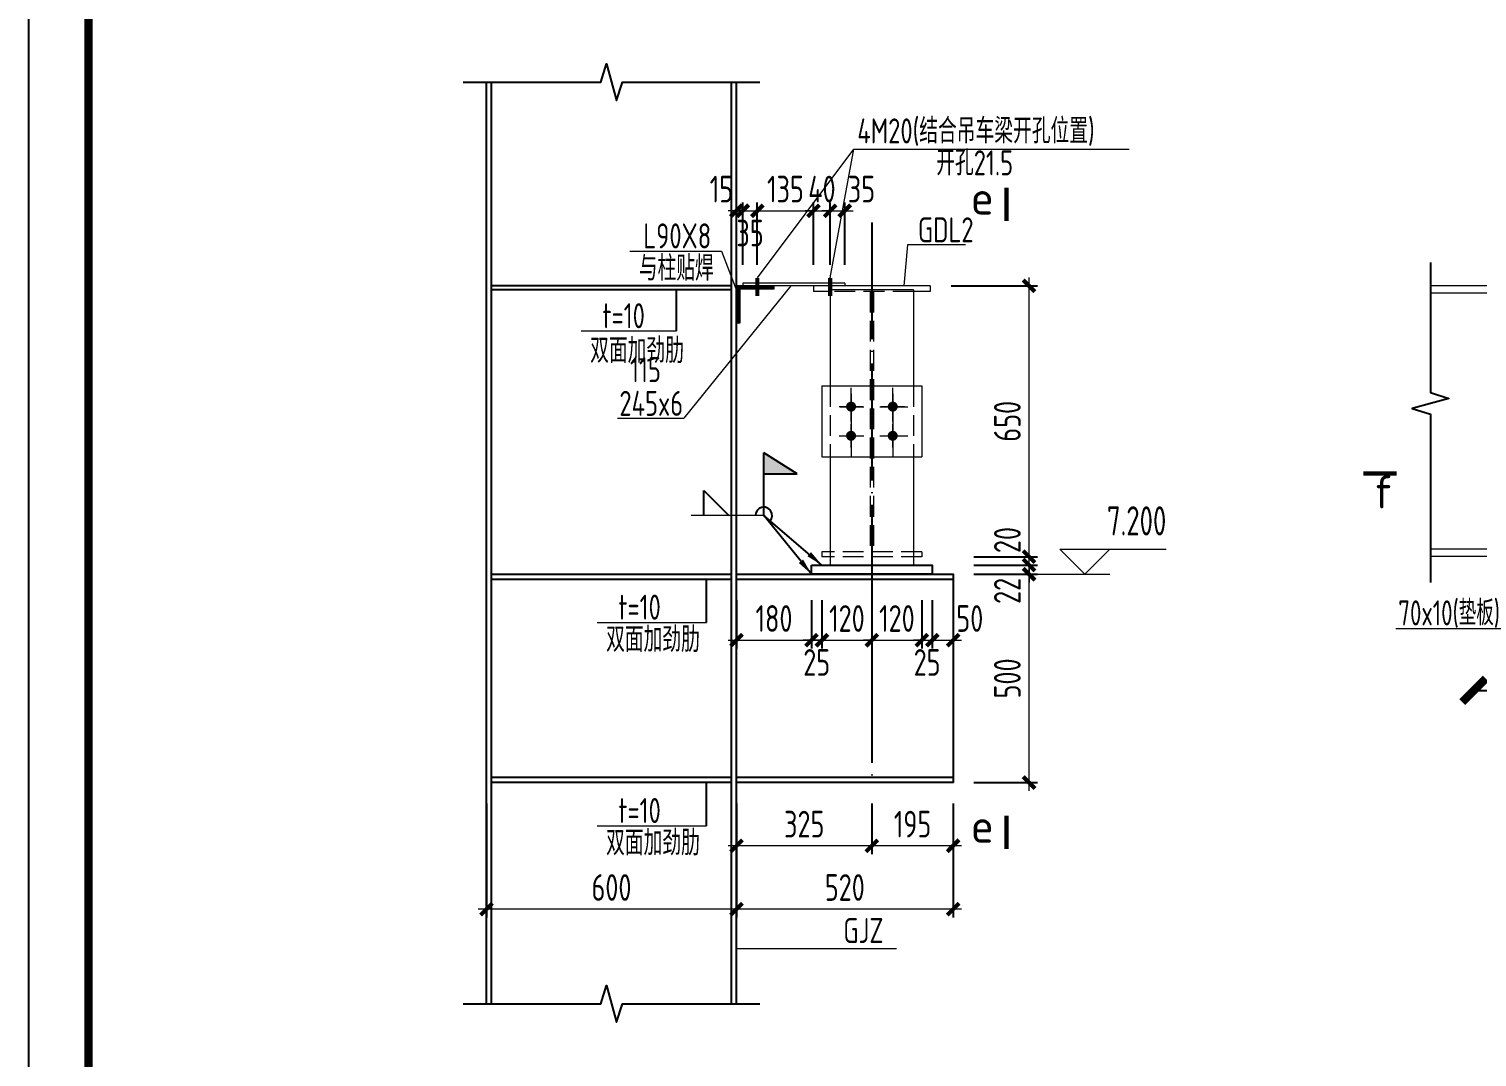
# Model space of a CAD drawing. Extents: x -2746917 to -971774, y -3334247 to -3250358.
# Drawn here: x -1309480 to -1292101, y -3303230 to -3290897 of the extents above; entities that cross this region are included whole.
import ezdxf
from ezdxf.enums import TextEntityAlignment as Align

# ---------------------------------------------------------------- set-up
doc = ezdxf.new("R2010")
doc.units = 0
doc.header["$LTSCALE"] = 1000
doc.header["$MEASUREMENT"] = 0
doc.header["$PDMODE"] = 35
doc.linetypes.add('DASH', pattern=[0.35, 0.25, -0.1])
doc.linetypes.add('DOTE', pattern=[2.42, 2, -0.2, 0.02, -0.2])
doc.layers.get('0').update_dxf_attribs({"linetype": 'CONTINUOUS'})
doc.layers.get('Defpoints').update_dxf_attribs({"linetype": 'CONTINUOUS'})
for name, color, linetype in [('AXIS', 253, 'DOTE'), ('BEAM_CON', 4, 'CONTINUOUS'), ('COLU', 7, 'CONTINUOUS'), ('DIM', 3, 'CONTINUOUS'), ('NUM', 7, 'CONTINUOUS'), ('PUB_TITLE', 4, 'CONTINUOUS'), ('REIN', 1, 'CONTINUOUS'), ('TEXT', 7, 'CONTINUOUS'), ('THICK', 6, 'CONTINUOUS'), ('THIN', 7, 'CONTINUOUS'), ('WALL', 5, 'CONTINUOUS'), ('WELD', 7, 'CONTINUOUS')]:
    doc.layers.add(name, color=color, linetype=linetype)
doc.layers.add('yichutu', color=7, linetype='CONTINUOUS', true_color=0xffffff, plot=False)
doc.styles.add('SJQYTEXTSTYLE', font='GBXWXT.shx', dxfattribs={"bigfont": 'GBHZFS.shx'})
doc.styles.add('TSSD_Dimension', font='tssdeng.shx', dxfattribs={"width": 0.75, "bigfont": 'Hztxt.shx'})
doc.styles.add('TSSD_Label', font='tssdeng.shx', dxfattribs={"width": 0.75, "bigfont": 'hztxt.shx'})
doc.styles.add('TSSD_Rein', font='Tssdeng.shx', dxfattribs={"width": 0.75, "bigfont": 'hztxt.shx'})
doc.dimstyles.new('SJQY_30_100', dxfattribs={"dimtxt": 350, "dimasz": 100, "dimexe": 250, "dimexo": 250, "dimgap": 100, "dimtad": 1, "dimdec": 0, "dimlfac": 0.3, "dimzin": 0, "dimdsep": 46, "dimtxsty": 'SJQYTEXTSTYLE', "dimblk": 'ARCHTICK', "dimcen": 0, "dimclrd": 256, "dimclre": 256, "dimclrt": 256, "dimadec": 0, "dimazin": 0, "dimtfac": 1, "dimtdec": 0, "dimtix": 1, "dimtmove": 2, "dimatfit": 1, "dimldrblk": 'ARCHTICK', "dimfxl": 1, "dimtvp": 1, "dimtolj": 1, "dimtzin": 0, "dimlwd": -1, "dimlwe": -1, "dimarcsym": 0})
doc.dimstyles.new('TSSD_20_100', dxfattribs={"dimtxt": 350, "dimasz": 100, "dimexe": 100, "dimexo": 250, "dimgap": 100, "dimtad": 1, "dimdec": 0, "dimlfac": 0.2, "dimzin": 0, "dimdsep": 46, "dimtxsty": 'TSSD_Dimension', "dimblk": 'ARCHTICK', "dimcen": 0, "dimdle": 100, "dimclrt": 7, "dimadec": 0, "dimazin": 0, "dimtfac": 1, "dimtdec": 0, "dimtix": 1, "dimtmove": 2, "dimatfit": 3, "dimfxl": 1, "dimtolj": 1, "dimtzin": 0, "dimlwd": 5, "dimarcsym": 0})
doc.dimstyles.new('TSSD_LEADER_STYLE_200.0', dxfattribs={"dimtxt": 700, "dimasz": 200, "dimexe": 200, "dimexo": 500, "dimgap": 0.09, "dimtad": 0, "dimtih": 1, "dimtoh": 1, "dimdec": 4, "dimzin": 0, "dimdsep": 46, "dimtxsty": 'Standard', "dimcen": 0.09, "dimdle": 200, "dimclrt": 7, "dimadec": 0, "dimazin": 0, "dimtfac": 1, "dimtdec": 4, "dimtofl": 0, "dimtmove": 0, "dimatfit": 3, "dimfxl": 1, "dimtolj": 1, "dimtzin": 0, "dimarcsym": 0})

# ---------------------------------------------------------------- blocks, each defined once
blk = doc.blocks.new('_ArchTick')
at = {"color": 0, "const_width": 0.5}
blk.add_lwpolyline([(-0.707, -0.707), (0.707, 0.707)], dxfattribs=at)
blk = doc.blocks.new('*D179')
at = {"layer": 'Defpoints', "color": 0, "ltscale": 1.5}
for p in [(-1300914, -3293078), (-1300989, -3293978), (-1300914, -3293978)]:
    blk.add_point(p, dxfattribs=at)
at = {"layer": 'DIM', "color": 0, "lineweight": 5, "ltscale": 1.5}
for p, q in [((-1300989, -3293078), (-1301089, -3293078)), ((-1300989, -3293078), (-1300914, -3293078)), ((-1300914, -3293078), (-1300814, -3293078))]:
    blk.add_line(p, q, dxfattribs=at)
at = {"layer": 'DIM', "color": 0, "lineweight": -2, "ltscale": 1.5}
for p, q in [((-1300989, -3293728), (-1300989, -3292978)), ((-1300914, -3293728), (-1300914, -3292978))]:
    blk.add_line(p, q, dxfattribs=at)
at = {"layer": 'DIM', "color": 0, "lineweight": 5, "ltscale": 1.5, "xscale": 100, "yscale": 100, "zscale": 100}
blk.add_blockref('_ArchTick', (-1300989, -3293078), dxfattribs=at)
at = {"layer": 'DIM', "color": 0, "lineweight": 5, "ltscale": 1.5, "xscale": 100, "yscale": 100, "zscale": 100, "rotation": 180}
blk.add_blockref('_ArchTick', (-1300914, -3293078), dxfattribs=at)
at = {"layer": 'DIM', "color": 7, "ltscale": 1.5, "insert": (-1301170, -3292818), "char_height": 320, "attachment_point": 5, "style": 'TSSD_Dimension'}
blk.add_mtext('\\A1;15', dxfattribs=at)
blk = doc.blocks.new('*D180')
at = {"layer": 'Defpoints', "color": 0, "ltscale": 1.5}
for p in [(-1300739, -3293078), (-1300914, -3293978), (-1300739, -3293978)]:
    blk.add_point(p, dxfattribs=at)
at = {"layer": 'DIM', "color": 0, "lineweight": 5, "ltscale": 1.5}
for p, q in [((-1300914, -3293078), (-1301014, -3293078)), ((-1300914, -3293078), (-1300739, -3293078)), ((-1300739, -3293078), (-1300639, -3293078))]:
    blk.add_line(p, q, dxfattribs=at)
at = {"layer": 'DIM', "color": 0, "lineweight": -2, "ltscale": 1.5}
for p, q in [((-1300914, -3293728), (-1300914, -3292978)), ((-1300739, -3293728), (-1300739, -3292978))]:
    blk.add_line(p, q, dxfattribs=at)
at = {"layer": 'DIM', "color": 0, "lineweight": 5, "ltscale": 1.5, "xscale": 100, "yscale": 100, "zscale": 100}
blk.add_blockref('_ArchTick', (-1300914, -3293078), dxfattribs=at)
at = {"layer": 'DIM', "color": 0, "lineweight": 5, "ltscale": 1.5, "xscale": 100, "yscale": 100, "zscale": 100, "rotation": 180}
blk.add_blockref('_ArchTick', (-1300739, -3293078), dxfattribs=at)
at = {"layer": 'DIM', "color": 7, "ltscale": 1.5, "insert": (-1300826, -3293345), "char_height": 320, "attachment_point": 5, "style": 'TSSD_Dimension'}
blk.add_mtext('\\A1;35', dxfattribs=at)
blk = doc.blocks.new('*D181')
at = {"layer": 'Defpoints', "color": 0, "ltscale": 1.5}
for p in [(-1300064, -3293078), (-1300739, -3293978), (-1300064, -3293978)]:
    blk.add_point(p, dxfattribs=at)
at = {"layer": 'DIM', "color": 0, "lineweight": 5, "ltscale": 1.5}
blk.add_line((-1300839, -3293078), (-1299964, -3293078), dxfattribs=at)
at = {"layer": 'DIM', "color": 0, "lineweight": -2, "ltscale": 1.5}
for p, q in [((-1300739, -3293728), (-1300739, -3292978)), ((-1300064, -3293728), (-1300064, -3292978))]:
    blk.add_line(p, q, dxfattribs=at)
at = {"layer": 'DIM', "color": 0, "lineweight": 5, "ltscale": 1.5, "xscale": 100, "yscale": 100, "zscale": 100, "rotation": 180}
blk.add_blockref('_ArchTick', (-1300739, -3293078), dxfattribs=at)
at = {"layer": 'DIM', "color": 0, "lineweight": 5, "ltscale": 1.5, "xscale": 100, "yscale": 100, "zscale": 100}
blk.add_blockref('_ArchTick', (-1300064, -3293078), dxfattribs=at)
at = {"layer": 'DIM', "color": 7, "ltscale": 1.5, "insert": (-1300401, -3292818), "char_height": 320, "attachment_point": 5, "style": 'TSSD_Dimension'}
blk.add_mtext('\\A1;135', dxfattribs=at)
blk = doc.blocks.new('*D182')
at = {"layer": 'Defpoints', "color": 0, "ltscale": 1.5}
for p in [(-1299864, -3293078), (-1300064, -3293978), (-1299864, -3293978, 48)]:
    blk.add_point(p, dxfattribs=at)
at = {"layer": 'DIM', "color": 0, "lineweight": 5, "ltscale": 1.5}
for p, q in [((-1300064, -3293078), (-1300164, -3293078)), ((-1300064, -3293078), (-1299864, -3293078)), ((-1299864, -3293078), (-1299764, -3293078))]:
    blk.add_line(p, q, dxfattribs=at)
at = {"layer": 'DIM', "color": 0, "lineweight": -2, "ltscale": 1.5}
for p, q in [((-1300064, -3293728), (-1300064, -3292978)), ((-1299864, -3293728), (-1299864, -3292978))]:
    blk.add_line(p, q, dxfattribs=at)
at = {"layer": 'DIM', "color": 0, "lineweight": 5, "ltscale": 1.5, "xscale": 100, "yscale": 100, "zscale": 100}
blk.add_blockref('_ArchTick', (-1300064, -3293078), dxfattribs=at)
at = {"layer": 'DIM', "color": 0, "lineweight": 5, "ltscale": 1.5, "xscale": 100, "yscale": 100, "zscale": 100, "rotation": 180}
blk.add_blockref('_ArchTick', (-1299864, -3293078), dxfattribs=at)
at = {"layer": 'DIM', "color": 7, "ltscale": 1.5, "insert": (-1299964, -3292818), "char_height": 320, "attachment_point": 5, "style": 'TSSD_Dimension'}
blk.add_mtext('\\A1;40', dxfattribs=at)
blk = doc.blocks.new('*D183')
at = {"layer": 'Defpoints', "color": 0, "ltscale": 1.5}
for p in [(-1299689, -3293078), (-1299864, -3293978, 48), (-1299689, -3293978, 48)]:
    blk.add_point(p, dxfattribs=at)
at = {"layer": 'DIM', "color": 0, "lineweight": 5, "ltscale": 1.5}
for p, q in [((-1299864, -3293078), (-1299964, -3293078)), ((-1299864, -3293078), (-1299689, -3293078)), ((-1299689, -3293078), (-1299589, -3293078))]:
    blk.add_line(p, q, dxfattribs=at)
at = {"layer": 'DIM', "color": 0, "lineweight": -2, "ltscale": 1.5}
for p, q in [((-1299864, -3293728), (-1299864, -3292978)), ((-1299689, -3293728), (-1299689, -3292978))]:
    blk.add_line(p, q, dxfattribs=at)
at = {"layer": 'DIM', "color": 0, "lineweight": 5, "ltscale": 1.5, "xscale": 100, "yscale": 100, "zscale": 100}
blk.add_blockref('_ArchTick', (-1299864, -3293078), dxfattribs=at)
at = {"layer": 'DIM', "color": 0, "lineweight": 5, "ltscale": 1.5, "xscale": 100, "yscale": 100, "zscale": 100, "rotation": 180}
blk.add_blockref('_ArchTick', (-1299689, -3293078), dxfattribs=at)
at = {"layer": 'DIM', "color": 7, "ltscale": 1.5, "insert": (-1299489, -3292818), "char_height": 320, "attachment_point": 5, "style": 'TSSD_Dimension'}
blk.add_mtext('\\A1;35', dxfattribs=at)
blk = doc.blocks.new('*D184')
at = {"layer": 'Defpoints', "color": 0, "ltscale": 1.5}
for p in [(-1299364, -3299938), (-1298389, -3299938), (-1299364, -3300696)]:
    blk.add_point(p, dxfattribs=at)
at = {"layer": 'DIM', "color": 0, "lineweight": -2, "ltscale": 1.5}
for p, q in [((-1299364, -3300188), (-1299364, -3300796)), ((-1298389, -3300188), (-1298389, -3300796))]:
    blk.add_line(p, q, dxfattribs=at)
at = {"layer": 'DIM', "color": 0, "lineweight": 5, "ltscale": 1.5}
blk.add_line((-1298289, -3300696), (-1299464, -3300696), dxfattribs=at)
at = {"layer": 'DIM', "color": 0, "lineweight": 5, "ltscale": 1.5, "xscale": 100, "yscale": 100, "zscale": 100, "rotation": 180}
blk.add_blockref('_ArchTick', (-1299364, -3300696), dxfattribs=at)
at = {"layer": 'DIM', "color": 0, "lineweight": 5, "ltscale": 1.5, "xscale": 100, "yscale": 100, "zscale": 100}
blk.add_blockref('_ArchTick', (-1298389, -3300696), dxfattribs=at)
at = {"layer": 'DIM', "color": 7, "ltscale": 1.5, "insert": (-1298876, -3300436), "char_height": 320, "attachment_point": 5, "style": 'TSSD_Dimension'}
blk.add_mtext('\\A1;195', dxfattribs=at)
blk = doc.blocks.new('*D185')
at = {"layer": 'Defpoints', "color": 0, "ltscale": 1.5}
for p in [(-1300989, -3299938), (-1299364, -3299938), (-1300989, -3300696)]:
    blk.add_point(p, dxfattribs=at)
at = {"layer": 'DIM', "color": 0, "lineweight": -2, "ltscale": 1.5}
for p, q in [((-1300989, -3300188), (-1300989, -3300796)), ((-1299364, -3300188), (-1299364, -3300796))]:
    blk.add_line(p, q, dxfattribs=at)
at = {"layer": 'DIM', "color": 0, "lineweight": 5, "ltscale": 1.5}
blk.add_line((-1299264, -3300696), (-1301089, -3300696), dxfattribs=at)
at = {"layer": 'DIM', "color": 0, "lineweight": 5, "ltscale": 1.5, "xscale": 100, "yscale": 100, "zscale": 100, "rotation": 180}
blk.add_blockref('_ArchTick', (-1300989, -3300696), dxfattribs=at)
at = {"layer": 'DIM', "color": 0, "lineweight": 5, "ltscale": 1.5, "xscale": 100, "yscale": 100, "zscale": 100}
blk.add_blockref('_ArchTick', (-1299364, -3300696), dxfattribs=at)
at = {"layer": 'DIM', "color": 7, "ltscale": 1.5, "insert": (-1300176, -3300436), "char_height": 320, "attachment_point": 5, "style": 'TSSD_Dimension'}
blk.add_mtext('\\A1;325', dxfattribs=at)
blk = doc.blocks.new('*D186')
at = {"layer": 'Defpoints', "color": 0, "ltscale": 1.5}
for p in [(-1298389, -3297438), (-1297478, -3297438), (-1298389, -3299938)]:
    blk.add_point(p, dxfattribs=at)
at = {"layer": 'DIM', "color": 0, "lineweight": -2, "ltscale": 1.5}
for p, q in [((-1298139, -3297438), (-1297378, -3297438)), ((-1298139, -3299938), (-1297378, -3299938))]:
    blk.add_line(p, q, dxfattribs=at)
at = {"layer": 'DIM', "color": 0, "lineweight": 5, "ltscale": 1.5}
blk.add_line((-1297478, -3300038), (-1297478, -3297338), dxfattribs=at)
at = {"layer": 'DIM', "color": 0, "lineweight": 5, "ltscale": 1.5, "xscale": 100, "yscale": 100, "zscale": 100}
for p, rotation in [((-1297478, -3297438), 90), ((-1297478, -3299938), 270)]:
    blk.add_blockref('_ArchTick', p, dxfattribs=dict(at, rotation=rotation))
at = {"layer": 'DIM', "color": 7, "ltscale": 1.5, "insert": (-1297738, -3298688), "char_height": 320, "attachment_point": 5, "rotation": 90, "style": 'TSSD_Dimension'}
blk.add_mtext('\\A1;500', dxfattribs=at)
blk = doc.blocks.new('*D187')
at = {"layer": 'Defpoints', "color": 0, "ltscale": 1.5}
for p in [(-1298389, -3297328), (-1298389, -3297438), (-1297478, -3297328)]:
    blk.add_point(p, dxfattribs=at)
at = {"layer": 'DIM', "color": 0, "lineweight": 5, "ltscale": 1.5}
for p, q in [((-1297478, -3297328), (-1297478, -3297228)), ((-1297478, -3297438), (-1297478, -3297328)), ((-1297478, -3297438), (-1297478, -3297538))]:
    blk.add_line(p, q, dxfattribs=at)
at = {"layer": 'DIM', "color": 0, "lineweight": -2, "ltscale": 1.5}
for p, q in [((-1298139, -3297328), (-1297378, -3297328)), ((-1298139, -3297438), (-1297378, -3297438))]:
    blk.add_line(p, q, dxfattribs=at)
at = {"layer": 'DIM', "color": 0, "lineweight": 5, "ltscale": 1.5, "xscale": 100, "yscale": 100, "zscale": 100}
for p, rotation in [((-1297478, -3297328), 270), ((-1297478, -3297438), 90)]:
    blk.add_blockref('_ArchTick', p, dxfattribs=dict(at, rotation=rotation))
at = {"layer": 'DIM', "color": 7, "ltscale": 1.5, "insert": (-1297738, -3297638), "char_height": 320, "attachment_point": 5, "rotation": 90, "style": 'TSSD_Dimension'}
blk.add_mtext('\\A1;22', dxfattribs=at)
blk = doc.blocks.new('*D188')
at = {"layer": 'Defpoints', "color": 0, "ltscale": 1.5}
for p in [(-1298389, -3297228, 48), (-1297478, -3297228), (-1298389, -3297328)]:
    blk.add_point(p, dxfattribs=at)
at = {"layer": 'DIM', "color": 0, "lineweight": 5, "ltscale": 1.5}
for p, q in [((-1297478, -3297228), (-1297478, -3297128)), ((-1297478, -3297328), (-1297478, -3297228)), ((-1297478, -3297328), (-1297478, -3297428))]:
    blk.add_line(p, q, dxfattribs=at)
at = {"layer": 'DIM', "color": 0, "lineweight": -2, "ltscale": 1.5}
for p, q in [((-1298139, -3297228), (-1297378, -3297228)), ((-1298139, -3297328), (-1297378, -3297328))]:
    blk.add_line(p, q, dxfattribs=at)
at = {"layer": 'DIM', "color": 0, "lineweight": 5, "ltscale": 1.5, "xscale": 100, "yscale": 100, "zscale": 100}
for p, rotation in [((-1297478, -3297228), 270), ((-1297478, -3297328), 90)]:
    blk.add_blockref('_ArchTick', p, dxfattribs=dict(at, rotation=rotation))
at = {"layer": 'DIM', "color": 7, "ltscale": 1.5, "insert": (-1297738, -3297028), "char_height": 320, "attachment_point": 5, "rotation": 90, "style": 'TSSD_Dimension'}
blk.add_mtext('\\A1;20', dxfattribs=at)
blk = doc.blocks.new('*D189')
at = {"layer": 'Defpoints', "color": 0, "ltscale": 1.5}
for p in [(-1298664, -3293978, 48), (-1297478, -3293978), (-1298389, -3297228, 48)]:
    blk.add_point(p, dxfattribs=at)
at = {"layer": 'DIM', "color": 0, "lineweight": -2, "ltscale": 1.5}
for p, q in [((-1298414, -3293978), (-1297378, -3293978)), ((-1298139, -3297228), (-1297378, -3297228))]:
    blk.add_line(p, q, dxfattribs=at)
at = {"layer": 'DIM', "color": 0, "lineweight": 5, "ltscale": 1.5}
blk.add_line((-1297478, -3297328), (-1297478, -3293878), dxfattribs=at)
at = {"layer": 'DIM', "color": 0, "lineweight": 5, "ltscale": 1.5, "xscale": 100, "yscale": 100, "zscale": 100}
for p, rotation in [((-1297478, -3293978), 90), ((-1297478, -3297228), 270)]:
    blk.add_blockref('_ArchTick', p, dxfattribs=dict(at, rotation=rotation))
at = {"layer": 'DIM', "color": 7, "ltscale": 1.5, "insert": (-1297738, -3295603), "char_height": 320, "attachment_point": 5, "rotation": 90, "style": 'TSSD_Dimension'}
blk.add_mtext('\\A1;650', dxfattribs=at)
blk = doc.blocks.new('*D190')
at = {"layer": 'Defpoints', "color": 0, "ltscale": 1.5}
for p in [(-1300989, -3299938), (-1298389, -3299938), (-1300989, -3301456)]:
    blk.add_point(p, dxfattribs=at)
at = {"layer": 'DIM', "color": 0, "lineweight": -2, "ltscale": 1.5}
for p, q in [((-1300989, -3300188), (-1300989, -3301556)), ((-1298389, -3300188), (-1298389, -3301556))]:
    blk.add_line(p, q, dxfattribs=at)
at = {"layer": 'DIM', "color": 0, "lineweight": 5, "ltscale": 1.5}
blk.add_line((-1298289, -3301456), (-1301089, -3301456), dxfattribs=at)
at = {"layer": 'DIM', "color": 0, "lineweight": 5, "ltscale": 1.5, "xscale": 100, "yscale": 100, "zscale": 100, "rotation": 180}
blk.add_blockref('_ArchTick', (-1300989, -3301456), dxfattribs=at)
at = {"layer": 'DIM', "color": 0, "lineweight": 5, "ltscale": 1.5, "xscale": 100, "yscale": 100, "zscale": 100}
blk.add_blockref('_ArchTick', (-1298389, -3301456), dxfattribs=at)
at = {"layer": 'DIM', "color": 7, "ltscale": 1.5, "insert": (-1299689, -3301196), "char_height": 320, "attachment_point": 5, "style": 'TSSD_Dimension'}
blk.add_mtext('\\A1;520', dxfattribs=at)
blk = doc.blocks.new('*D191')
at = {"layer": 'Defpoints', "color": 0, "ltscale": 1.5}
for p in [(-1303989, -3299938), (-1300989, -3299938), (-1303989, -3301456)]:
    blk.add_point(p, dxfattribs=at)
at = {"layer": 'DIM', "color": 0, "lineweight": -2, "ltscale": 1.5}
for p, q in [((-1303989, -3300188), (-1303989, -3301556)), ((-1300989, -3300188), (-1300989, -3301556))]:
    blk.add_line(p, q, dxfattribs=at)
at = {"layer": 'DIM', "color": 0, "lineweight": 5, "ltscale": 1.5}
blk.add_line((-1300889, -3301456), (-1304089, -3301456), dxfattribs=at)
at = {"layer": 'DIM', "color": 0, "lineweight": 5, "ltscale": 1.5, "xscale": 100, "yscale": 100, "zscale": 100, "rotation": 180}
blk.add_blockref('_ArchTick', (-1303989, -3301456), dxfattribs=at)
at = {"layer": 'DIM', "color": 0, "lineweight": 5, "ltscale": 1.5, "xscale": 100, "yscale": 100, "zscale": 100}
blk.add_blockref('_ArchTick', (-1300989, -3301456), dxfattribs=at)
at = {"layer": 'DIM', "color": 7, "ltscale": 1.5, "insert": (-1302489, -3301196), "char_height": 320, "attachment_point": 5, "style": 'TSSD_Dimension'}
blk.add_mtext('\\A1;600', dxfattribs=at)
blk = doc.blocks.new('*D192')
at = {"layer": 'Defpoints', "color": 0, "ltscale": 1.5}
for p in [(-1300989, -3297498), (-1300089, -3297498), (-1300089, -3298229)]:
    blk.add_point(p, dxfattribs=at)
at = {"layer": 'DIM', "color": 0, "lineweight": -2, "ltscale": 1.5}
for p, q in [((-1300989, -3297748), (-1300989, -3298329)), ((-1300089, -3297748), (-1300089, -3298329))]:
    blk.add_line(p, q, dxfattribs=at)
at = {"layer": 'DIM', "color": 0, "lineweight": 5, "ltscale": 1.5}
blk.add_line((-1301089, -3298229), (-1299989, -3298229), dxfattribs=at)
at = {"layer": 'DIM', "color": 0, "lineweight": 5, "ltscale": 1.5, "xscale": 100, "yscale": 100, "zscale": 100, "rotation": 180}
blk.add_blockref('_ArchTick', (-1300989, -3298229), dxfattribs=at)
at = {"layer": 'DIM', "color": 0, "lineweight": 5, "ltscale": 1.5, "xscale": 100, "yscale": 100, "zscale": 100}
blk.add_blockref('_ArchTick', (-1300089, -3298229), dxfattribs=at)
at = {"layer": 'DIM', "color": 7, "ltscale": 1.5, "insert": (-1300539, -3297969), "char_height": 320, "attachment_point": 5, "style": 'TSSD_Dimension'}
blk.add_mtext('\\A1;180', dxfattribs=at)
blk = doc.blocks.new('*D193')
at = {"layer": 'Defpoints', "color": 0, "ltscale": 1.5}
for p in [(-1300089, -3297498), (-1299964, -3297498), (-1299964, -3298229)]:
    blk.add_point(p, dxfattribs=at)
at = {"layer": 'DIM', "color": 0, "lineweight": -2, "ltscale": 1.5}
for p, q in [((-1300089, -3297748), (-1300089, -3298329)), ((-1299964, -3297748), (-1299964, -3298329))]:
    blk.add_line(p, q, dxfattribs=at)
at = {"layer": 'DIM', "color": 0, "lineweight": 5, "ltscale": 1.5}
for p, q in [((-1300089, -3298229), (-1300189, -3298229)), ((-1300089, -3298229), (-1299964, -3298229)), ((-1299964, -3298229), (-1299864, -3298229))]:
    blk.add_line(p, q, dxfattribs=at)
at = {"layer": 'DIM', "color": 0, "lineweight": 5, "ltscale": 1.5, "xscale": 100, "yscale": 100, "zscale": 100}
blk.add_blockref('_ArchTick', (-1300089, -3298229), dxfattribs=at)
at = {"layer": 'DIM', "color": 0, "lineweight": 5, "ltscale": 1.5, "xscale": 100, "yscale": 100, "zscale": 100, "rotation": 180}
blk.add_blockref('_ArchTick', (-1299964, -3298229), dxfattribs=at)
at = {"layer": 'DIM', "color": 7, "ltscale": 1.5, "insert": (-1300026, -3298496), "char_height": 320, "attachment_point": 5, "style": 'TSSD_Dimension'}
blk.add_mtext('\\A1;25', dxfattribs=at)
blk = doc.blocks.new('*D194')
at = {"layer": 'Defpoints', "color": 0, "ltscale": 1.5}
for p in [(-1299964, -3297498), (-1299364, -3297498), (-1299364, -3298229)]:
    blk.add_point(p, dxfattribs=at)
at = {"layer": 'DIM', "color": 0, "lineweight": -2, "ltscale": 1.5}
for p, q in [((-1299964, -3297748), (-1299964, -3298329)), ((-1299364, -3297748), (-1299364, -3298329))]:
    blk.add_line(p, q, dxfattribs=at)
at = {"layer": 'DIM', "color": 0, "lineweight": 5, "ltscale": 1.5}
for p, q in [((-1299964, -3298229), (-1300064, -3298229)), ((-1299964, -3298229), (-1299364, -3298229)), ((-1299364, -3298229), (-1299264, -3298229))]:
    blk.add_line(p, q, dxfattribs=at)
at = {"layer": 'DIM', "color": 0, "lineweight": 5, "ltscale": 1.5, "xscale": 100, "yscale": 100, "zscale": 100}
blk.add_blockref('_ArchTick', (-1299964, -3298229), dxfattribs=at)
at = {"layer": 'DIM', "color": 0, "lineweight": 5, "ltscale": 1.5, "xscale": 100, "yscale": 100, "zscale": 100, "rotation": 180}
blk.add_blockref('_ArchTick', (-1299364, -3298229), dxfattribs=at)
at = {"layer": 'DIM', "color": 7, "ltscale": 1.5, "insert": (-1299664, -3297969), "char_height": 320, "attachment_point": 5, "style": 'TSSD_Dimension'}
blk.add_mtext('\\A1;120', dxfattribs=at)
blk = doc.blocks.new('*D195')
at = {"layer": 'Defpoints', "color": 0, "ltscale": 1.5}
for p in [(-1299364, -3297498), (-1298764, -3297498), (-1298764, -3298229)]:
    blk.add_point(p, dxfattribs=at)
at = {"layer": 'DIM', "color": 0, "lineweight": -2, "ltscale": 1.5}
for p, q in [((-1299364, -3297748), (-1299364, -3298329)), ((-1298764, -3297748), (-1298764, -3298329))]:
    blk.add_line(p, q, dxfattribs=at)
at = {"layer": 'DIM', "color": 0, "lineweight": 5, "ltscale": 1.5}
for p, q in [((-1299364, -3298229), (-1299464, -3298229)), ((-1299364, -3298229), (-1298764, -3298229)), ((-1298764, -3298229), (-1298664, -3298229))]:
    blk.add_line(p, q, dxfattribs=at)
at = {"layer": 'DIM', "color": 0, "lineweight": 5, "ltscale": 1.5, "xscale": 100, "yscale": 100, "zscale": 100}
blk.add_blockref('_ArchTick', (-1299364, -3298229), dxfattribs=at)
at = {"layer": 'DIM', "color": 0, "lineweight": 5, "ltscale": 1.5, "xscale": 100, "yscale": 100, "zscale": 100, "rotation": 180}
blk.add_blockref('_ArchTick', (-1298764, -3298229), dxfattribs=at)
at = {"layer": 'DIM', "color": 7, "ltscale": 1.5, "insert": (-1299064, -3297969), "char_height": 320, "attachment_point": 5, "style": 'TSSD_Dimension'}
blk.add_mtext('\\A1;120', dxfattribs=at)
blk = doc.blocks.new('*D196')
at = {"layer": 'Defpoints', "color": 0, "ltscale": 1.5}
for p in [(-1298764, -3297498), (-1298639, -3297498), (-1298639, -3298229)]:
    blk.add_point(p, dxfattribs=at)
at = {"layer": 'DIM', "color": 0, "lineweight": -2, "ltscale": 1.5}
for p, q in [((-1298764, -3297748), (-1298764, -3298329)), ((-1298639, -3297748), (-1298639, -3298329))]:
    blk.add_line(p, q, dxfattribs=at)
at = {"layer": 'DIM', "color": 0, "lineweight": 5, "ltscale": 1.5}
for p, q in [((-1298764, -3298229), (-1298864, -3298229)), ((-1298764, -3298229), (-1298639, -3298229)), ((-1298639, -3298229), (-1298539, -3298229))]:
    blk.add_line(p, q, dxfattribs=at)
at = {"layer": 'DIM', "color": 0, "lineweight": 5, "ltscale": 1.5, "xscale": 100, "yscale": 100, "zscale": 100}
blk.add_blockref('_ArchTick', (-1298764, -3298229), dxfattribs=at)
at = {"layer": 'DIM', "color": 0, "lineweight": 5, "ltscale": 1.5, "xscale": 100, "yscale": 100, "zscale": 100, "rotation": 180}
blk.add_blockref('_ArchTick', (-1298639, -3298229), dxfattribs=at)
at = {"layer": 'DIM', "color": 7, "ltscale": 1.5, "insert": (-1298701, -3298496), "char_height": 320, "attachment_point": 5, "style": 'TSSD_Dimension'}
blk.add_mtext('\\A1;25', dxfattribs=at)
blk = doc.blocks.new('*D197')
at = {"layer": 'Defpoints', "color": 0, "ltscale": 1.5}
for p in [(-1298639, -3297498), (-1298389, -3297498), (-1298389, -3298229)]:
    blk.add_point(p, dxfattribs=at)
at = {"layer": 'DIM', "color": 0, "lineweight": -2, "ltscale": 1.5}
for p, q in [((-1298639, -3297748), (-1298639, -3298329)), ((-1298389, -3297748), (-1298389, -3298329))]:
    blk.add_line(p, q, dxfattribs=at)
at = {"layer": 'DIM', "color": 0, "lineweight": 5, "ltscale": 1.5}
blk.add_line((-1298739, -3298229), (-1298289, -3298229), dxfattribs=at)
at = {"layer": 'DIM', "color": 0, "lineweight": 5, "ltscale": 1.5, "xscale": 100, "yscale": 100, "zscale": 100, "rotation": 180}
blk.add_blockref('_ArchTick', (-1298639, -3298229), dxfattribs=at)
at = {"layer": 'DIM', "color": 0, "lineweight": 5, "ltscale": 1.5, "xscale": 100, "yscale": 100, "zscale": 100}
blk.add_blockref('_ArchTick', (-1298389, -3298229), dxfattribs=at)
at = {"layer": 'DIM', "color": 7, "ltscale": 1.5, "insert": (-1298189, -3297969), "char_height": 320, "attachment_point": 5, "style": 'TSSD_Dimension'}
blk.add_mtext('\\A1;50', dxfattribs=at)
blk = doc.blocks.new('_WELD001')
at = {"linetype": 'ByBlock'}
h = blk.add_hatch(color=0, dxfattribs=at)
h.paths.add_polyline_path([(0.8, 1), (0, 1.5), (0, 1)])
edge = h.paths.add_edge_path()
edge.add_line((0, 0), (0, 1.5))
at = {"color": 0, "linetype": 'ByBlock'}
for p, q in [((0, 0), (0, 1.5)), ((0.8, 1), (0, 1.5)), ((0, 1), (0.8, 1))]:
    blk.add_line(p, q, dxfattribs=at)
blk = doc.blocks.new('_WELD004')
at = {"color": 0, "linetype": 'ByBlock'}
for p, q in [((0, 1), (1, 0)), ((0, 0), (0, 1))]:
    blk.add_line(p, q, dxfattribs=at)
blk = doc.blocks.new('A$C1D483337')
at = {"layer": 'AXIS', "color": 4, "linetype": 'DOTE', "lineweight": 5, "ltscale": 2}
for p, q in [((-88, 7), (265, 7)), ((89, -170), (89, 183))]:
    blk.add_line(p, q, dxfattribs=at)
at = {"layer": 'REIN', "color": 4, "const_width": 75}
blk.add_lwpolyline([(51, 7, 1), (126, 7, 1)], format="xyb", close=True, dxfattribs=at)
blk = doc.blocks.new('yct-891-420-89100-42000-100-2004.0')
at = {"layer": 'yichutu', "color": 7, "true_color": 0xffffff}
blk.add_lwpolyline([(0, 0), (0, 42000), (89100, 42000), (89100, 0)], close=True, dxfattribs=at)
blk = doc.blocks.new('A$C440D491C')
at = {"layer": 'PUB_TITLE'}
blk.add_lwpolyline([(0, 0), (0, 42000), (89100, 42000), (89100, 0)], close=True, dxfattribs=at)
at = {"layer": 'PUB_TITLE', "const_width": 100}
blk.add_lwpolyline([(88100, 1000), (88100, 41000), (713, 41000), (713, 1000), (88100, 1000)], dxfattribs=at)

msp = doc.modelspace()

# ---------------------------------------------------------------- hatches: boundary and pattern name
at = {"layer": 'BEAM_CON', "lineweight": 5}
h = msp.add_hatch(dxfattribs=at)
h.set_pattern_fill('ANSI31', color=256, scale=100, style=0)
h.set_pattern_definition([(45, (-2884179.298, -3059336.557), (-8.83883476, 8.83883476), [])])
h.paths.add_polyline_path([(-1300738.74, -3293977.94), (-1300988.74, -3293977.94), (-1300988.74, -3294427.94), (-1300948.74, -3294427.94), (-1300948.74, -3294017.94), (-1300738.74, -3294017.94)])
h.paths.add_polyline_path([(-1300538.74, -3293977.94), (-1300738.74, -3293977.94), (-1300738.74, -3294017.94), (-1300538.74, -3294017.94)])

# ---------------------------------------------------------------- linework, layer by layer
at = {"layer": 'AXIS', "ltscale": 0.7}
msp.add_line((-1299363.74, -3293217.94, 48), (-1299363.74, -3299937.94, 48), dxfattribs=at)
at = {"layer": 'AXIS', "linetype": 'ByBlock', "lineweight": 5, "ltscale": 2}
for p, q in [((-1299613.74, -3295604.36, 48), (-1299613.74, -3295201.52, 48)), ((-1299113.74, -3295604.36, 48), (-1299113.74, -3295201.52, 48)), ((-1299613.74, -3295272.81, 48), (-1299613.74, -3296033.07, 48)), ((-1299113.74, -3295272.81, 48), (-1299113.74, -3296033.07, 48)), ((-1299743.87, -3295427.94, 48), (-1299458.61, -3295427.94, 48)), ((-1299268.87, -3295427.94, 48), (-1298933.61, -3295427.94, 48)), ((-1299613.74, -3295601.52, 48), (-1299613.74, -3296004.36, 48)), ((-1299113.74, -3295601.52, 48), (-1299113.74, -3296004.36, 48)), ((-1299743.87, -3295777.94, 48), (-1299458.61, -3295777.94, 48)), ((-1299268.87, -3295777.94, 48), (-1298933.61, -3295777.94, 48))]:
    msp.add_line(p, q, dxfattribs=at)
at = {"layer": 'BEAM_CON', "ltscale": 1.5}
for p, q in [((-1303988.74, -3302590.76, 48), (-1303988.74, -3291537.04, 48)), ((-1303928.74, -3302590.76, 48), (-1303928.74, -3291537.04, 48)), ((-1301048.74, -3302590.76, 48), (-1301048.74, -3291537.04, 48)), ((-1300988.74, -3302590.76, 48), (-1300988.74, -3291537.04, 48)), ((-1301048.74, -3293977.94, 96), (-1303928.74, -3293977.94, 96)), ((-1301048.74, -3294027.94, 96), (-1303928.74, -3294027.94, 96))]:
    msp.add_line(p, q, dxfattribs=at)
at = {"layer": 'BEAM_CON', "lineweight": 5}
for p, q in [((-1299688.74, -3293977.94, 96), (-1300988.74, -3293977.94, 96)), ((-1300538.74, -3294017.94, 96), (-1300948.74, -3294017.94, 96)), ((-1300948.74, -3294017.94, 96), (-1300948.74, -3294427.94, 96)), ((-1300913.74, -3293947.94, 96), (-1300913.74, -3293977.94, 96)), ((-1299688.74, -3293947.94, 96), (-1300913.74, -3293947.94, 96)), ((-1300538.74, -3293977.94, 96), (-1300538.74, -3294017.94, 96)), ((-1299688.74, -3293947.94, 96), (-1299688.74, -3293977.94, 96)), ((-1289270.58, -3293977.94, -48), (-1292660.86, -3293977.94, -48)), ((-1289230.58, -3294067.94, -48), (-1292660.86, -3294067.94, -48)), ((-1300948.74, -3294427.94, 96), (-1300988.74, -3294427.94, 96)), ((-1289270.58, -3297135.94), (-1292660.86, -3297135.94)), ((-1289270.58, -3297225.94), (-1292660.86, -3297225.94))]:
    msp.add_line(p, q, dxfattribs=at)
at = {"layer": 'BEAM_CON', "linetype": 'ByBlock', "lineweight": 9}
for p, q in [((-1298663.74, -3293977.94, 48), (-1300063.74, -3293977.94, 48)), ((-1300063.74, -3293977.94, 48), (-1300063.74, -3294047.94, 48)), ((-1298663.74, -3293977.94, 48), (-1298663.74, -3294047.94, 48)), ((-1299863.74, -3294047.94, 48), (-1300063.74, -3294047.94, 48)), ((-1299863.74, -3294027.94, 48), (-1299863.74, -3295177.94, 48)), ((-1298863.74, -3294027.94, 48), (-1299863.74, -3294027.94, 48)), ((-1298863.74, -3294027.94, 48), (-1298863.74, -3295177.94, 48)), ((-1298663.74, -3294047.94, 48), (-1298863.74, -3294047.94, 48)), ((-1299963.74, -3295177.94, 48), (-1298763.74, -3295177.94, 48)), ((-1299963.74, -3295177.94, 48), (-1299963.74, -3296027.94, 48)), ((-1298763.74, -3295177.94, 48), (-1298763.74, -3296027.94, 48)), ((-1299963.74, -3296027.94, 48), (-1298763.74, -3296027.94, 48)), ((-1299863.74, -3296027.94, 48), (-1299863.74, -3297327.94, 48)), ((-1298863.74, -3296027.94, 48), (-1298863.74, -3297327.94, 48)), ((-1299963.74, -3297167.94, 48), (-1299963.74, -3297227.94, 48)), ((-1298763.74, -3297167.94, 48), (-1298763.74, -3297227.94, 48)), ((-1299863.74, -3297327.94, 48), (-1298863.74, -3297327.94, 48)), ((-1299863.74, -3297327.94, 48), (-1298863.74, -3297327.94, 48))]:
    msp.add_line(p, q, dxfattribs=at)
at = {"layer": 'BEAM_CON', "linetype": 'DASH', "lineweight": 9}
for p, q in [((-1298863.74, -3294047.94, 48), (-1299863.74, -3294047.94, 48)), ((-1299383.74, -3294047.94, 48), (-1299383.74, -3297167.94, 48)), ((-1299343.74, -3294047.94, 48), (-1299343.74, -3297167.94, 48)), ((-1299863.74, -3295177.94, 48), (-1299863.74, -3296027.94, 48)), ((-1298863.74, -3295177.94, 48), (-1298863.74, -3296027.94, 48)), ((-1298763.74, -3297167.94, 48), (-1299963.74, -3297167.94, 48)), ((-1298763.74, -3297227.94, 48), (-1299963.74, -3297227.94, 48))]:
    msp.add_line(p, q, dxfattribs=at)
at = {"layer": 'BEAM_CON', "ltscale": 1.5, "elevation": 48}
for points in [[(-1301048.74, -3299937.94), (-1303928.74, -3299937.94), (-1303928.74, -3297437.94), (-1301048.74, -3297437.94)], [(-1300988.74, -3297437.94), (-1298388.74, -3297437.94), (-1298388.74, -3299937.94), (-1300988.74, -3299937.94)], [(-1301048.74, -3299877.94), (-1303928.74, -3299877.94), (-1303928.74, -3297497.94), (-1301048.74, -3297497.94)], [(-1300988.74, -3297497.94), (-1298388.74, -3297497.94), (-1298388.74, -3299877.94), (-1300988.74, -3299877.94)]]:
    msp.add_lwpolyline(points, dxfattribs=at)
at = {"layer": 'COLU', "linetype": 'ByBlock', "lineweight": 9}
for p, q in [((-1300738.74, -3293882.71, 48), (-1299580.71, -3292338.39, 144)), ((-1299863.74, -3293882.71, 96), (-1299580.71, -3292338.39, 144)), ((-1299580.71, -3292338.39, 144), (-1296277.66, -3292338.39, 144)), ((-1298937.68, -3293486.44, 144), (-1298980.85, -3293977.94, 48)), ((-1298240, -3293486.44, 144), (-1298937.68, -3293486.44, 144)), ((-1302270.3, -3293562.11, 96), (-1301167.27, -3293562.11, 96)), ((-1301167.27, -3293562.11, 96), (-1300984.94, -3294041.48, 96)), ((-1302853.78, -3294520.1, 96), (-1301710.61, -3294520.1, 96)), ((-1302662.56, -3298015.91, 48), (-1301350.12, -3298015.91, 48)), ((-1291409.91, -3298092.27), (-1293074.13, -3298092.27)), ((-1302662.56, -3300455.91, 48), (-1301350.12, -3300455.91, 48))]:
    msp.add_line(p, q, dxfattribs=at)
at = {"layer": 'COLU', "linetype": 'ByBlock', "lineweight": 9, "elevation": 48}
msp.add_lwpolyline([(-1300988.74, -3301928.47), (-1299066.8, -3301928.47)], dxfattribs=at)
at = {"layer": 'NUM', "ltscale": 1.5}
for p, q in [((-1301710.61, -3294520.1, 96), (-1301710.61, -3294027.94, 96)), ((-1301350.12, -3298015.91, 48), (-1301350.12, -3297497.94, 48)), ((-1301350.12, -3300455.91, 48), (-1301350.12, -3299937.94, 48))]:
    msp.add_line(p, q, dxfattribs=at)
at = {"layer": 'REIN', "color": 4, "linetype": 'ByBlock', "const_width": 50}
for points, elevation in [([(-1300738.74, -3294101.04), (-1300738.74, -3293882.71)], 48), ([(-1299863.74, -3294101.04), (-1299863.74, -3293882.71)], 96)]:
    msp.add_lwpolyline(points, dxfattribs=dict(at, elevation=elevation))
at = {"layer": 'TEXT', "lineweight": 5}
for p in [(-1300336.95, -3293977.94, 96), (-1302417.58, -3295566.02, 144)]:
    msp.add_line(p, (-1301621.96, -3295566.02, 144), dxfattribs=at)
at = {"layer": 'THICK', "color": 4, "const_width": 50}
for points in [[(-1297748.19, -3293200.47), (-1297748.19, -3292800.47)], [(-1297748.19, -3300735.47), (-1297748.19, -3300335.47)]]:
    msp.add_lwpolyline(points, dxfattribs=at)
at = {"layer": 'THICK', "color": 4, "const_width": 50, "elevation": -96}
msp.add_lwpolyline([(-1293467.26, -3296230.49), (-1293067.26, -3296230.49)], dxfattribs=at)
at = {"layer": 'THIN', "lineweight": 9}
for p, q in [((-1296808.97, -3297437.94), (-1297108.97, -3297137.94)), ((-1297108.97, -3297137.94), (-1296508.97, -3297137.94)), ((-1296808.97, -3297437.94), (-1296508.97, -3297137.94)), ((-1296508.97, -3297137.94), (-1295830.5, -3297137.94)), ((-1297477.82, -3297437.94), (-1296508.97, -3297437.94)), ((-1296808.97, -3297437.94), (-1296808.97, -3297437.94))]:
    msp.add_line(p, q, dxfattribs=at)
at = {"layer": 'THIN', "ltscale": 1.5}
for points in [[(-1304268.74, -3291537.04), (-1302618.74, -3291537.04), (-1302548.74, -3291317.04), (-1302428.74, -3291757.04), (-1302358.74, -3291537.04), (-1300708.74, -3291537.04)], [(-1304268.74, -3302590.76), (-1302618.74, -3302590.76), (-1302548.74, -3302370.76), (-1302428.74, -3302810.76), (-1302358.74, -3302590.76), (-1300708.74, -3302590.76)]]:
    msp.add_lwpolyline(points, dxfattribs=at)
at = {"layer": 'THIN', "elevation": -48}
msp.add_lwpolyline([(-1292660.86, -3293697.94), (-1292660.86, -3295259.68), (-1292440.86, -3295329.68), (-1292880.86, -3295449.68), (-1292660.86, -3295519.68), (-1292660.86, -3297535.94)], dxfattribs=at)
at = {"layer": 'WALL', "color": 4, "elevation": 48}
msp.add_lwpolyline([(-1300088.74, -3297327.94), (-1298638.74, -3297327.94), (-1298638.74, -3297437.94), (-1300088.74, -3297437.94)], close=True, dxfattribs=at)
at = {"layer": 'WELD', "lineweight": 9}
msp.add_line((-1300660.98, -3296733.18, 48), (-1301533.45, -3296733.18, 48), dxfattribs=at)
at = {"layer": 'WELD'}
msp.add_arc((-1300660.98, -3296733.18, 48), 100, 318.364681, 180, dxfattribs=at)

# ---------------------------------------------------------------- block references
at = {"ltscale": 1.5}
msp.add_blockref('A$C440D491C', (-1309480.26, -3316173.05), dxfattribs=at)
at = {"layer": 'BEAM_CON', "lineweight": 5, "xscale": 0.8000000000465661, "yscale": 0.7999999998137355, "zscale": 0.7999999999999972}
for p in [(-1299684.62, -3295433.17, 48), (-1299184.62, -3295433.17, 48), (-1299684.62, -3295783.17, 48), (-1299184.62, -3295783.17, 48)]:
    msp.add_blockref('A$C1D483337', p, dxfattribs=at)
at = {"layer": 'WELD'}
for name, p, xscale, yscale, zscale in [('_WELD001', (-1300660.98, -3296733.18, 48), 500, 500, 500), ('_WELD004', (-1301380.44, -3296733.18, 48), 300, 300, 300)]:
    msp.add_blockref(name, p, dxfattribs=dict(at, xscale=xscale, yscale=yscale, zscale=zscale))
at = {"layer": 'yichutu'}
msp.add_blockref('yct-891-420-89100-42000-100-2004.0', (-1309480.26, -3316173.05), dxfattribs=at)

# ---------------------------------------------------------------- texts
at = {"layer": 'TEXT', "lineweight": 9, "style": 'TSSD_Rein'}
for s, width, p in [('4M20(结合吊车梁开孔位置)', 0.75, (-1299539.24, -3292269.74, 96)), ('开孔21.5', 0.75, (-1298591.67, -3292652.94, 96)), ('L90X8', 0.75, (-1302107.27, -3293529.11, 48)), ('GDL2', 0.75, (-1298811.58, -3293456.37, 144)), ('与柱贴焊', 0.75, (-1302161.62, -3293916.72, 48)), ('t=10', 0.75, (-1302597.75, -3294487.1, 48)), ('双面加劲肋', 0.75, (-1302745.1, -3294904.71, 48)), ('t=10', 0.75, (-1302406.53, -3297982.91)), ('70x10(垫板)', 0.7, (-1293046.14, -3298051.86)), ('双面加劲肋', 0.75, (-1302553.88, -3298370.52)), ('t=10', 0.75, (-1302406.53, -3300422.91)), ('双面加劲肋', 0.75, (-1302553.88, -3300810.52))]:
    msp.add_text(s, height=300, dxfattribs=dict(at, width=width)).set_placement(p)
at = {"layer": 'TEXT', "color": 4, "lineweight": 9, "style": 'TSSD_Label'}
for s, p in [('e', (-1298176.89, -3293122.99)), ('f', (-1293345.9, -3296649.31, -96)), ('e', (-1298176.89, -3300657.98))]:
    msp.add_text(s, height=400, dxfattribs=at).set_placement(p)
at = {"layer": 'TEXT', "lineweight": 5, "style": 'TSSD_Rein', "width": 0.75}
for s, p in [('115', (-1302266.52, -3295133.42, 96)), ('245x6', (-1302394.52, -3295538.04, 96))]:
    msp.add_text(s, height=300, dxfattribs=at).set_placement(p)
at = {"layer": 'TEXT', "lineweight": 9, "style": 'TSSD_Label', "width": 0.7}
msp.add_text('7.200', height=350, dxfattribs=at).set_placement((-1295830.5, -3297077.94), align=Align.BOTTOM_RIGHT)
at = {"layer": 'TEXT', "color": 2, "lineweight": 9, "style": 'TSSD_Rein', "width": 0.75}
msp.add_text('GJZ', height=300, dxfattribs=at).set_placement((-1299705.96, -3301861.88, 48))

# ---------------------------------------------------------------- dimensions: what is measured, and where the dimension line sits
at = {"layer": 'DIM', "ltscale": 1.5}
for base, p1, p2, picture, middle in [((-1300913.74, -3293078.43, 48), (-1300988.74, -3293977.94, 48), (-1300913.74, -3293977.94, 48), '*D179', (-1301169.86, -3292818.43, 48)), ((-1299688.74, -3293078.43, 48), (-1299863.74, -3293977.94, 96), (-1299688.74, -3293977.94, 96), '*D183', (-1299489.15, -3292818.43, 48)), ((-1300738.74, -3293078.43, 48), (-1300913.74, -3293977.94, 48), (-1300738.74, -3293977.94, 48), '*D180', (-1300826.24, -3293345.1, 48)), ((-1299963.74, -3298229.48), (-1300088.74, -3297497.94), (-1299963.74, -3297497.94), '*D193', (-1300026.24, -3298496.15)), ((-1298638.74, -3298229.48), (-1298763.74, -3297497.94), (-1298638.74, -3297497.94), '*D196', (-1298701.24, -3298496.15)), ((-1298388.74, -3298229.48), (-1298638.74, -3297497.94), (-1298388.74, -3297497.94), '*D197', (-1298189.15, -3297969.48))]:
    dim = msp.add_linear_dim(base=base, p1=p1, p2=p2, dimstyle='TSSD_20_100', override={"dimtxt": 320}, dxfattribs=at)
    dim.commit()
    dim.dimension.update_dxf_attribs({"geometry": picture, "text_midpoint": middle, "dimtype": 160})
for base, p1, p2, picture, middle in [((-1300063.74, -3293078.43, 48), (-1300738.74, -3293977.94, 48), (-1300063.74, -3293977.94, 48), '*D181', (-1300401.24, -3292818.43, 48)), ((-1299863.74, -3293078.43, 48), (-1300063.74, -3293977.94, 48), (-1299863.74, -3293977.94, 96), '*D182', (-1299963.74, -3292818.43, 48)), ((-1300088.74, -3298229.48), (-1300988.74, -3297497.94), (-1300088.74, -3297497.94), '*D192', (-1300538.74, -3297969.48)), ((-1299363.74, -3298229.48), (-1299963.74, -3297497.94), (-1299363.74, -3297497.94), '*D194', (-1299663.74, -3297969.48)), ((-1298763.74, -3298229.48), (-1299363.74, -3297497.94), (-1298763.74, -3297497.94), '*D195', (-1299063.74, -3297969.48)), ((-1303988.74, -3301455.56), (-1300988.74, -3299937.94), (-1303988.74, -3299937.94), '*D191', (-1302488.74, -3301195.56)), ((-1300988.74, -3300696.34), (-1299363.74, -3299937.94), (-1300988.74, -3299937.94), '*D185', (-1300176.24, -3300436.34)), ((-1300988.74, -3301455.56), (-1298388.74, -3299937.94), (-1300988.74, -3299937.94), '*D190', (-1299688.74, -3301195.56)), ((-1299363.74, -3300696.34), (-1298388.74, -3299937.94), (-1299363.74, -3299937.94), '*D184', (-1298876.24, -3300436.34))]:
    dim = msp.add_linear_dim(base=base, p1=p1, p2=p2, dimstyle='TSSD_20_100', override={"dimtxt": 320}, dxfattribs=at)
    dim.commit()
    dim.dimension.update_dxf_attribs({"geometry": picture, "text_midpoint": middle})
for base, p1, p2, picture, middle in [((-1297477.82, -3293977.94), (-1298388.74, -3297227.94, 48), (-1298663.74, -3293977.94, 48), '*D189', (-1297737.82, -3295602.94)), ((-1297477.82, -3297437.94), (-1298388.74, -3299937.94), (-1298388.74, -3297437.94), '*D186', (-1297737.82, -3298687.94))]:
    dim = msp.add_linear_dim(base=base, p1=p1, p2=p2, angle=90, dimstyle='TSSD_20_100', override={"dimtxt": 320}, dxfattribs=at)
    dim.commit()
    dim.dimension.update_dxf_attribs({"geometry": picture, "text_midpoint": middle})
for base, p1, p2, picture, middle in [((-1297477.82, -3297227.94), (-1298388.74, -3297327.94), (-1298388.74, -3297227.94, 48), '*D188', (-1297737.82, -3297028.35)), ((-1297477.82, -3297327.94), (-1298388.74, -3297437.94), (-1298388.74, -3297327.94), '*D187', (-1297737.82, -3297637.53))]:
    dim = msp.add_linear_dim(base=base, p1=p1, p2=p2, angle=90, dimstyle='TSSD_20_100', override={"dimtxt": 320}, dxfattribs=at)
    dim.commit()
    dim.dimension.update_dxf_attribs({"geometry": picture, "text_midpoint": middle, "dimtype": 160})

# ---------------------------------------------------------------- leaders
at = {"layer": 'THIN', "lineweight": 9}
msp.add_leader([(-1292137.32, -3298830.88, -48), (-1289916.16, -3298830.88, -48)], dimstyle='SJQY_30_100', override={"dimasz": 200}, dxfattribs=at)
at = {"layer": 'WELD', "lineweight": 9}
for points in [[(-1300088.74, -3297437.94), (-1300660.98, -3296733.18)], [(-1299963.74, -3297327.94), (-1300660.98, -3296733.18)]]:
    msp.add_leader(points, dimstyle='TSSD_LEADER_STYLE_200.0', dxfattribs=at)

doc.saveas('drawing.dxf')
